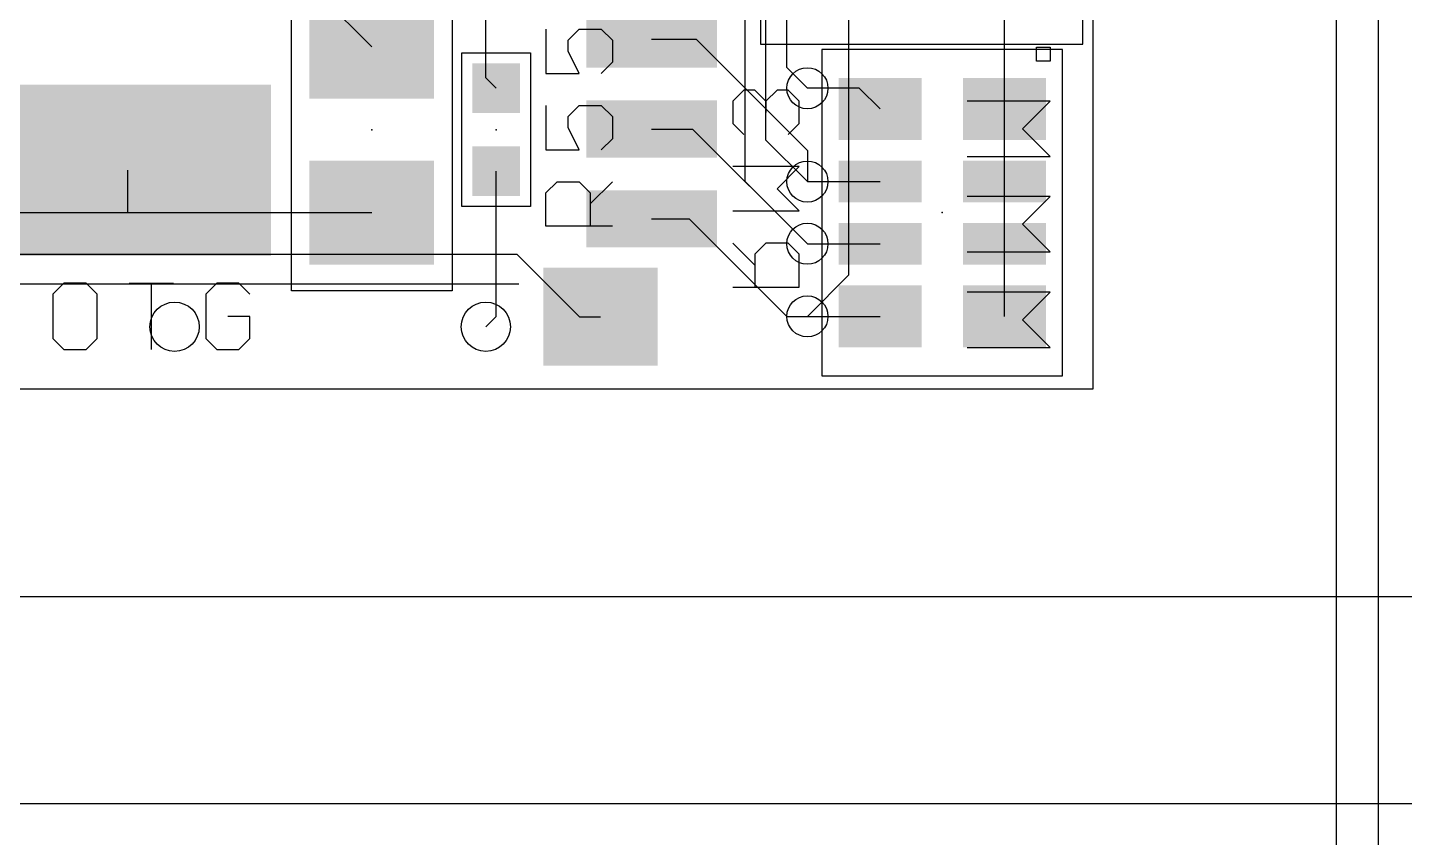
# Model space of a CAD drawing. Extents: x -61 to 136, y 23 to 123.
# Drawn here: x 36.93 to 53.79, y 37.81 to 47.73 of the extents above; entities that cross this region are included whole.
import ezdxf

# ---------------------------------------------------------------- set-up
doc = ezdxf.new("R2010")
doc.units = 0
for name, color, linetype in [('1', 14, 'CONTINUOUS'), ('14', 94, 'CONTINUOUS'), ('16', 134, 'CONTINUOUS'), ('18', 94, 'CONTINUOUS'), ('2', 251, 'CONTINUOUS'), ('20', 251, 'CONTINUOUS'), ('22', 54, 'CONTINUOUS'), ('23', 251, 'CONTINUOUS'), ('24', 54, 'CONTINUOUS'), ('25', 251, 'CONTINUOUS'), ('26', 54, 'CONTINUOUS'), ('3', 214, 'CONTINUOUS'), ('39', 14, 'CONTINUOUS'), ('40', 134, 'CONTINUOUS')]:
    doc.layers.add(name, color=color, linetype=linetype)

# ---------------------------------------------------------------- blocks, each defined once
blk = doc.blocks.new('RECT')
blk.add_solid([(-0.5, -0.5), (0.5, -0.5), (-0.5, 0.5), (0.5, 0.5)])
blk = doc.blocks.new('ROUNDV')
blk.add_circle((0, 0), 0.5)

msp = doc.modelspace()

# ---------------------------------------------------------------- linework, layer by layer
at = {"layer": '1'}
for p, q in [((40.005, 48.641), (41.148, 47.498)), ((42.545, 47.117), (42.545, 48.133)), ((46.228, 47.244), (46.228, 48.133)), ((45.72, 45.847), (45.72, 47.879)), ((45.974, 46.355), (45.974, 48.006)), ((46.482, 46.99), (46.228, 47.244)), ((42.672, 46.99), (42.545, 47.117)), ((46.482, 45.847), (45.974, 46.355)), ((38.164, 45.466), (38.164, 45.985)), ((42.672, 44.196), (42.672, 45.974)), ((46.482, 45.085), (45.72, 45.847)), ((33.914, 45.466), (38.164, 45.466)), ((38.164, 45.466), (41.148, 45.466)), ((42.545, 44.069), (42.672, 44.196)), ((29.21, 40.767), (94.488, 40.767))]:
    msp.add_line(p, q, dxfattribs=at)
at = {"layer": '14'}
for p, q in [((52.959, 28.067), (52.959, 48.26)), ((53.467, 48.006), (53.467, 28.067))]:
    msp.add_line(p, q, dxfattribs=at)
at = {"layer": '16'}
for p, q in [((48.895, 46.736), (48.895, 48.514)), ((44.575, 47.5905), (45.1195, 47.5905)), ((45.1195, 47.5905), (46.482, 46.228)), ((47.117, 46.99), (46.482, 46.99)), ((47.371, 46.736), (47.117, 46.99)), ((48.895, 45.847), (48.895, 46.736)), ((44.575, 46.4905), (45.0765, 46.4905)), ((45.0765, 46.4905), (46.482, 45.085)), ((46.482, 46.228), (46.482, 45.847)), ((46.482, 45.847), (47.371, 45.847)), ((48.895, 45.085), (48.895, 45.847)), ((44.575, 45.3905), (45.0335, 45.3905)), ((45.0335, 45.3905), (46.228, 44.196)), ((46.482, 45.085), (47.371, 45.085)), ((48.895, 44.196), (48.895, 45.085)), ((34.5385, 44.958), (42.926, 44.958)), ((42.926, 44.958), (43.6935, 44.1905)), ((43.6935, 44.1905), (43.95, 44.1905)), ((46.228, 44.196), (46.482, 44.196)), ((46.482, 44.196), (47.371, 44.196))]:
    msp.add_line(p, q, dxfattribs=at)
at = {"layer": '2'}
msp.add_line((94.488, 38.227), (26.67, 38.227), dxfattribs=at)
at = {"layer": '20'}
for p, q in [((49.98, 43.307), (49.98, 48.227)), ((32.95, 43.307), (49.98, 43.307))]:
    msp.add_line(p, q, dxfattribs=at)
at = {"layer": '22'}
msp.add_line((42.95, 44.5905), (35.75, 44.5905), dxfattribs=at)
at = {"layer": '23'}
for p in [(41.148, 46.482), (42.672, 46.482)]:
    msp.add_point(p, dxfattribs=at)
at = {"layer": '24'}
msp.add_point((48.133, 45.466), dxfattribs=at)
at = {"layer": '25'}
for p, q in [((43.2809, 47.7144), (43.2809, 47.1721)), ((43.5521, 47.5788), (43.6877, 47.7144)), ((43.6877, 47.7144), (43.9588, 47.7144)), ((43.9588, 47.7144), (44.0944, 47.5788)), ((43.5521, 47.4432), (43.5521, 47.5788)), ((44.0944, 47.5788), (44.0944, 47.3077)), ((43.6877, 47.1721), (43.5521, 47.4432)), ((49.2843, 47.3232), (49.2843, 47.4927)), ((49.2843, 47.4927), (49.4538, 47.4927)), ((49.4538, 47.4927), (49.4538, 47.3232)), ((44.0944, 47.3077), (43.9588, 47.1721)), ((49.4538, 47.3232), (49.2843, 47.3232)), ((43.2809, 47.1721), (43.6877, 47.1721)), ((43.2809, 46.7789), (43.2809, 46.2366)), ((43.5521, 46.6433), (43.6877, 46.7789)), ((43.6877, 46.7789), (43.9588, 46.7789)), ((43.9588, 46.7789), (44.0944, 46.6433)), ((49.4538, 46.8317), (48.4369, 46.8317)), ((49.1148, 46.4928), (49.4538, 46.8317)), ((43.5521, 46.5077), (43.5521, 46.6433)), ((44.0944, 46.6433), (44.0944, 46.3721)), ((43.6877, 46.2366), (43.5521, 46.5077)), ((44.0944, 46.3721), (43.9588, 46.2366)), ((49.4538, 46.1538), (49.1148, 46.4928)), ((43.2809, 46.2366), (43.6877, 46.2366)), ((48.4369, 46.1538), (49.4538, 46.1538)), ((43.2809, 45.7078), (43.4165, 45.8434)), ((43.2809, 45.301), (43.2809, 45.7078)), ((43.4165, 45.8434), (43.6877, 45.8434)), ((43.6877, 45.8434), (43.8232, 45.7078)), ((43.8232, 45.5722), (44.0944, 45.8434)), ((43.8232, 45.7078), (43.8232, 45.301)), ((49.4538, 45.6623), (48.4369, 45.6623)), ((49.1148, 45.3234), (49.4538, 45.6623)), ((44.0944, 45.301), (43.2809, 45.301)), ((49.4538, 44.9844), (49.1148, 45.3234)), ((48.4369, 44.9844), (49.4538, 44.9844)), ((37.3803, 44.6031), (37.2447, 44.4675)), ((37.6514, 44.6031), (37.3803, 44.6031)), ((37.787, 44.4675), (37.6514, 44.6031)), ((38.1802, 44.6031), (38.7225, 44.6031)), ((38.4514, 43.7896), (38.4514, 44.6031)), ((39.2513, 44.6031), (39.1157, 44.4675)), ((39.5225, 44.6031), (39.2513, 44.6031)), ((39.658, 44.4675), (39.5225, 44.6031)), ((37.2447, 44.4675), (37.2447, 43.9252)), ((37.787, 43.9252), (37.787, 44.4675)), ((39.1157, 44.4675), (39.1157, 43.9252)), ((49.4538, 44.4929), (48.4369, 44.4929)), ((49.1148, 44.154), (49.4538, 44.4929)), ((39.658, 44.1963), (39.3869, 44.1963)), ((39.658, 43.9252), (39.658, 44.1963)), ((49.4538, 43.815), (49.1148, 44.154)), ((37.2447, 43.9252), (37.3803, 43.7896)), ((37.6514, 43.7896), (37.787, 43.9252)), ((39.1157, 43.9252), (39.2513, 43.7896)), ((39.5225, 43.7896), (39.658, 43.9252)), ((37.3803, 43.7896), (37.6514, 43.7896)), ((39.2513, 43.7896), (39.5225, 43.7896)), ((48.4369, 43.815), (49.4538, 43.815))]:
    msp.add_line(p, q, dxfattribs=at)
at = {"layer": '26'}
for p, q in [((45.7032, 46.965), (45.5676, 46.8294)), ((45.8388, 46.965), (45.7032, 46.965)), ((45.9743, 46.8294), (45.8388, 46.965)), ((46.1099, 46.965), (45.9743, 46.8294)), ((46.2455, 46.965), (46.1099, 46.965)), ((46.3811, 46.8294), (46.2455, 46.965)), ((45.5676, 46.8294), (45.5676, 46.5582)), ((45.9743, 46.8294), (45.9743, 46.6938)), ((46.3811, 46.5582), (46.3811, 46.8294)), ((45.5676, 46.5582), (45.7032, 46.4226)), ((46.2455, 46.4226), (46.3811, 46.5582)), ((46.3811, 46.0294), (45.5676, 46.0294)), ((46.1099, 45.7583), (46.3811, 46.0294)), ((46.3811, 45.4871), (46.1099, 45.7583)), ((45.5676, 45.4871), (46.3811, 45.4871)), ((45.8388, 44.8228), (45.5676, 45.0939)), ((45.9743, 45.0939), (45.8388, 44.9583)), ((46.2455, 45.0939), (45.9743, 45.0939)), ((46.3811, 44.9583), (46.2455, 45.0939)), ((45.8388, 44.9583), (45.8388, 44.5516)), ((46.3811, 44.5516), (46.3811, 44.9583)), ((45.5676, 44.5516), (46.3811, 44.5516))]:
    msp.add_line(p, q, dxfattribs=at)
at = {"layer": '3'}
for p, q in [((46.99, 44.704), (46.99, 51.816)), ((46.482, 44.196), (46.99, 44.704))]:
    msp.add_line(p, q, dxfattribs=at)
at = {"layer": '39'}
for p, q in [((40.165, 44.509), (40.165, 48.455)), ((42.131, 48.455), (42.131, 44.509)), ((42.2529, 45.5422), (42.2529, 47.4218)), ((42.2529, 47.4218), (43.0911, 47.4218)), ((43.0911, 47.4218), (43.0911, 45.5422)), ((43.0911, 45.5422), (42.2529, 45.5422)), ((42.131, 44.509), (40.165, 44.509))]:
    msp.add_line(p, q, dxfattribs=at)
at = {"layer": '40'}
for p, q in [((45.906, 49.497), (45.906, 47.531)), ((49.852, 47.531), (49.852, 49.497)), ((45.906, 47.531), (49.852, 47.531)), ((49.606, 47.465), (46.66, 47.465)), ((46.66, 47.465), (46.66, 43.467)), ((49.606, 43.467), (49.606, 47.465)), ((46.66, 43.467), (49.606, 43.467))]:
    msp.add_line(p, q, dxfattribs=at)

# ---------------------------------------------------------------- block references
at = {"layer": '1'}
for p, xscale, yscale, rotation in [((41.148, 47.498), 1.27, 1.524, 270), ((42.672, 46.99), 0.6096, 0.5842, 90), ((42.672, 45.974), 0.6096, 0.5842, 90), ((41.148, 45.466), 1.27, 1.524, 270)]:
    msp.add_blockref('RECT', p, dxfattribs=dict(at, xscale=xscale, yscale=yscale, rotation=rotation))
at = {"layer": '1', "xscale": 3.5, "yscale": 2.1}
msp.add_blockref('RECT', (38.164, 45.985), dxfattribs=at)
at = {"layer": '16'}
for p, xscale, yscale, rotation in [((44.575, 47.5905), 0.7, 1.6, 270), ((47.371, 46.736), 1.016, 0.762, 180), ((48.895, 46.736), 1.016, 0.762, 180), ((44.575, 46.4905), 0.7, 1.6, 270), ((47.371, 45.847), 1.016, 0.508, 180), ((48.895, 45.847), 1.016, 0.508, 180), ((44.575, 45.3905), 0.7, 1.6, 270), ((43.95, 44.1905), 1.2, 1.4, 270)]:
    msp.add_blockref('RECT', p, dxfattribs=dict(at, xscale=xscale, yscale=yscale, rotation=rotation))
at = {"layer": '16', "xscale": 1.016}
for p, yscale in [((47.371, 45.085), 0.508), ((48.895, 45.085), 0.508), ((47.371, 44.196), 0.762), ((48.895, 44.196), 0.762)]:
    msp.add_blockref('RECT', p, dxfattribs=dict(at, yscale=yscale))
at = {"layer": '18'}
for p, xscale, yscale in [((46.482, 46.99), 0.5032, 0.5032), ((46.482, 46.99), 0.5032, 0.5032), ((46.482, 46.99), 0.5032, 0.5032), ((46.482, 46.99), 0.5032, 0.5032), ((46.482, 46.99), 0.5032, 0.5032), ((46.482, 46.99), 0.5032, 0.5032), ((46.482, 46.99), 0.5032, 0.5032), ((46.482, 46.99), 0.5032, 0.5032), ((46.482, 45.847), 0.5032, 0.5032), ((46.482, 45.847), 0.5032, 0.5032), ((46.482, 45.847), 0.5032, 0.5032), ((46.482, 45.847), 0.5032, 0.5032), ((46.482, 45.847), 0.5032, 0.5032), ((46.482, 45.847), 0.5032, 0.5032), ((46.482, 45.847), 0.5032, 0.5032), ((46.482, 45.847), 0.5032, 0.5032), ((46.482, 45.085), 0.5032, 0.5032), ((46.482, 45.085), 0.5032, 0.5032), ((46.482, 45.085), 0.5032, 0.5032), ((46.482, 45.085), 0.5032, 0.5032), ((46.482, 45.085), 0.5032, 0.5032), ((46.482, 45.085), 0.5032, 0.5032), ((46.482, 45.085), 0.5032, 0.5032), ((46.482, 45.085), 0.5032, 0.5032), ((38.735, 44.069), 0.6032, 0.6032), ((38.735, 44.069), 0.6032, 0.6032), ((38.735, 44.069), 0.6032, 0.6032), ((38.735, 44.069), 0.6032, 0.6032), ((38.735, 44.069), 0.6032, 0.6032), ((38.735, 44.069), 0.6032, 0.6032), ((38.735, 44.069), 0.6032, 0.6032), ((38.735, 44.069), 0.6032, 0.6032), ((42.545, 44.069), 0.6032, 0.6032), ((42.545, 44.069), 0.6032, 0.6032), ((42.545, 44.069), 0.6032, 0.6032), ((42.545, 44.069), 0.6032, 0.6032), ((42.545, 44.069), 0.6032, 0.6032), ((42.545, 44.069), 0.6032, 0.6032), ((42.545, 44.069), 0.6032, 0.6032), ((42.545, 44.069), 0.6032, 0.6032), ((46.482, 44.196), 0.5032, 0.5032), ((46.482, 44.196), 0.5032, 0.5032), ((46.482, 44.196), 0.5032, 0.5032), ((46.482, 44.196), 0.5032, 0.5032), ((46.482, 44.196), 0.5032, 0.5032), ((46.482, 44.196), 0.5032, 0.5032), ((46.482, 44.196), 0.5032, 0.5032), ((46.482, 44.196), 0.5032, 0.5032)]:
    msp.add_blockref('ROUNDV', p, dxfattribs=dict(at, xscale=xscale, yscale=yscale))

doc.saveas('drawing.dxf')
